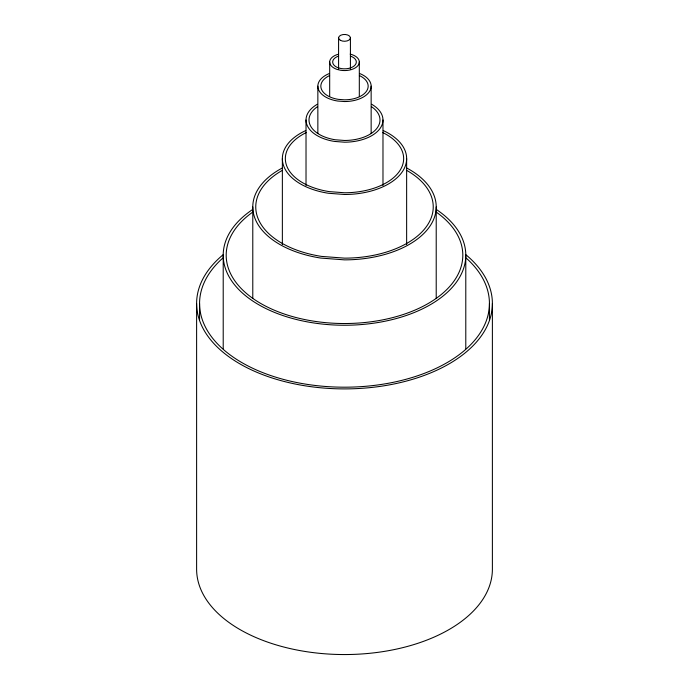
<?xml version="1.0" encoding="UTF-8"?>
<svg xmlns="http://www.w3.org/2000/svg" width="689" height="689" viewBox="0 0 689 689"><rect width="100%" height="100%" fill="white"/><g stroke="black" fill="none" stroke-linecap="round" stroke-linejoin="round"><path stroke-width="1.03" d="M338.239 54.336L337.093 54.612A14.813 8.552 0 0 0 337.093 69.425L340.667 70.278A14.813 8.552 0 0 0 358.53 64.766A14.813 8.552 0 0 0 350.167 54.112M492.385 303.513L492.385 569.166A147.885 85.384 0 0 1 344.5 654.55A147.885 85.384 0 0 1 196.615 569.166L196.615 303.513M489.431 303.513L489.431 319.653M465.79 255.214L465.79 348.755M436.215 206.915L436.215 298.285M406.639 158.616L406.639 244.595M382.981 119.972L382.981 185.53M371.147 86.168L371.147 133.494M359.313 62.019L359.313 96.4M350.417 37.869L350.417 69.055M338.583 37.869L338.583 69.055M329.686 62.019L329.686 96.4M317.853 86.168L317.853 133.494M306.019 119.972L306.019 185.53M282.361 158.616L282.361 244.595M252.785 206.915L252.785 298.285M223.21 255.214L223.21 348.755M199.569 303.513L199.569 319.653M465.928 254.775A147.885 85.384 0 0 1 442.691 367.366A147.885 85.384 0 0 1 246.309 367.366A147.885 85.384 0 0 1 223.072 254.775M436.611 212.35A118.31 68.306 0 0 1 425.122 305.21A118.31 68.306 0 0 1 263.878 305.21A118.31 68.306 0 0 1 252.389 212.35M407.242 170.691A88.735 51.227 0 0 1 426.482 226.517A88.735 51.227 0 0 1 344.5 258.142L321.53 256.403A88.735 51.227 0 0 1 281.758 170.691M382.843 132.607A59.159 34.157 0 0 1 400.016 170.407A59.159 34.157 0 0 1 344.5 192.765L329.187 191.602A59.159 34.157 0 0 1 286.796 166.127A59.159 34.157 0 0 1 306.157 132.607M350.417 56.102A11.834 6.83 0 0 1 355.429 64.628A11.834 6.83 0 0 1 341.434 68.616L338.583 67.927A11.834 6.83 0 0 1 338.583 56.102M371.397 106.606A35.492 20.489 0 0 1 376.762 128.516A35.492 20.489 0 0 1 344.5 140.47L335.31 139.772A35.492 20.489 0 0 1 317.603 106.606M359.391 75.549A23.659 13.659 0 0 1 366.806 90.724A23.659 13.659 0 0 1 344.5 99.827L338.377 99.362A23.659 13.659 0 0 1 321.358 89.01A23.659 13.659 0 0 1 329.609 75.549M466.375 258.237A144.931 83.67 0 0 1 439.427 366.746A144.931 83.67 0 0 1 249.573 366.746A144.931 83.67 0 0 1 222.625 258.237M436.8 209.783A121.29 70.028 0 0 1 427.964 306.028A121.29 70.028 0 0 1 261.036 306.028A121.29 70.028 0 0 1 252.2 209.783M406.777 168.038A91.715 52.95 0 0 1 429.902 226.225A91.715 52.95 0 0 1 344.5 259.865L320.764 258.065A91.715 52.95 0 0 1 255.464 219.619A91.715 52.95 0 0 1 282.223 168.038M383.248 130.565A62.139 35.871 0 0 1 403.151 170.467A62.139 35.871 0 0 1 344.5 194.487L328.42 193.264A62.139 35.871 0 0 1 283.67 165.946A62.139 35.871 0 0 1 305.752 130.565M371.707 104.272A38.481 22.212 0 0 1 380.044 128.473A38.481 22.212 0 0 1 344.5 142.192L334.544 141.434A38.481 22.212 0 0 1 317.293 104.272M359.779 73.559A26.647 15.382 0 0 1 369.915 90.793A26.647 15.382 0 0 1 344.5 101.55L337.601 101.025A26.647 15.382 0 0 1 318.258 88.838A26.647 15.382 0 0 1 329.221 73.559M340.314 40.281A5.917 3.419 0 0 0 350.21 38.748A5.917 3.419 0 0 0 342.967 34.571A5.917 3.419 0 0 0 340.314 40.281"/></g></svg>
